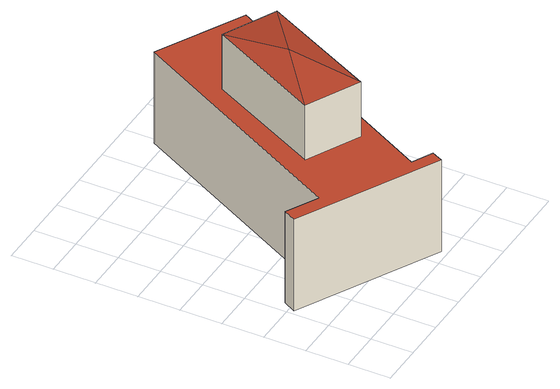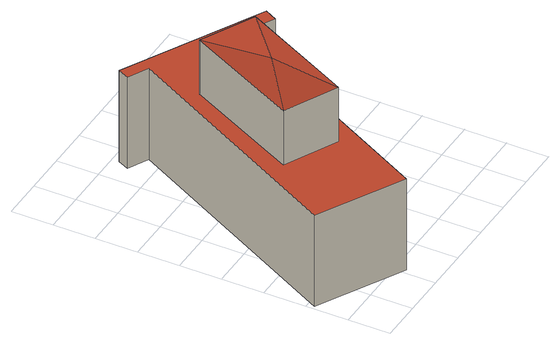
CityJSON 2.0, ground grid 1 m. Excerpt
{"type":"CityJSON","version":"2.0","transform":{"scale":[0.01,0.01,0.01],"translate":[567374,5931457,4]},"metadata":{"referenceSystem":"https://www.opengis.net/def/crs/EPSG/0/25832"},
"CityObjects":{
"building1":{"type":"Building","attributes":{"Grundfläche 2D":"15.427091","Grundhöhe NN":"4.705"},"children":["building1-1"],"geometry":[{"type":"Solid","lod":"3","boundaries":[[[[0,1,2,3,4,5,6,7]],[[8,9,5,4]],[[9,10,6,5]],[[10,11,7,6]],[[11,12,0,7]],[[12,13,1,0]],[[13,14,2,1]],[[14,15,3,2]],[[15,8,4,3]],[[9,8,15,14,13,12,11,10]]]],"semantics":{"surfaces":[{"type":"RoofSurface"},{"type":"WallSurface"},{"type":"GroundSurface"}],"values":[[0,1,1,1,1,1,1,1,1,2]]}}]},
"building1-1":{"type":"BuildingInstallation","parents":["building1"],"geometry":[{"type":"MultiSurface","lod":"3","boundaries":[[[16,17,18]],[[16,19,17]],[[16,18,20]],[[16,20,19]],[[21,22,18,17]],[[22,23,20,18]],[[19,20,23,24]],[[17,19,24,21]]],"semantics":{"surfaces":[{"type":"RoofSurface"},{"type":"WallSurface"}],"values":[0,0,0,0,1,1,1,1]}}]}
},
"vertices":[
[12,189,308],[341,16,308],[354,43,308],[305,68,308],[593,616,308],[389,724,308],[103,179,308],[28,219,308],[593,616,70],[389,724,70],[103,179,70],[28,219,70],[12,189,70],[341,16,70],[354,43,70],[305,68,70],
[341,378,469],[207,268,450],[334,204,450],[342,538,450],[469,475,450],[207,268,308],[334,204,308],[469,475,308],[342,538,308]
]}
